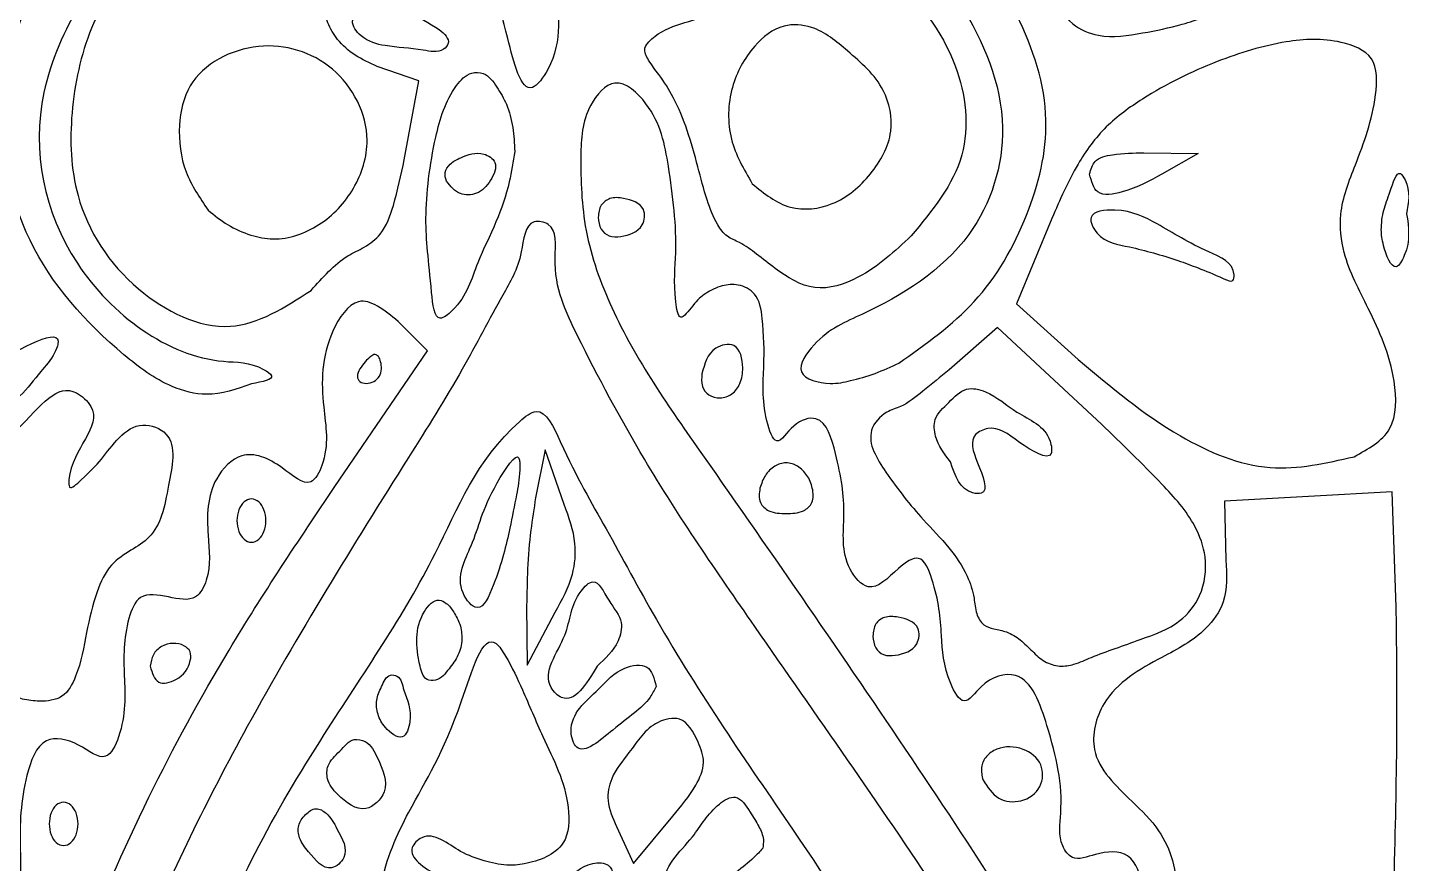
# Model space of a CAD drawing. Extents: x 1 to 188, y -1 to 173.
# Drawn here: x 88.07 to 113.23, y 60.25 to 75.57 of the extents above; entities that cross this region are included whole.
import ezdxf

# ---------------------------------------------------------------- set-up
doc = ezdxf.new("R2010")
doc.units = 0
doc.layers.get('0').update_dxf_attribs({"linetype": 'CONTINUOUS'})

msp = doc.modelspace()

# ---------------------------------------------------------------- linework, layer by layer
at = {"color": 7}
for p, q in [((95.611865, 75.53244), (95.611865, 75.53244)), ((95.235152, 74.593701), (94.474173, 74.858981)), ((94.969687, 73.144586), (95.235152, 74.593701)), ((96.993231, 73.300622), (96.993231, 73.300622)), ((108.510303, 73.274097), (109.50249, 73.264731)), ((109.50249, 73.264731), (108.841032, 72.886599)), ((95.743001, 72.756167), (95.743001, 72.756175)), ((101.341415, 72.708995), (101.341415, 72.708995)), ((107.518115, 72.886599), (107.518115, 72.886599)), ((91.378532, 72.225141), (91.378532, 72.225141)), ((98.522282, 72.092849), (98.522282, 72.092849)), ((106.828069, 72.073095), (106.181274, 70.505349)), ((104.251289, 71.752174), (104.251289, 71.752174)), ((109.50249, 71.165839), (109.50249, 71.165839)), ((93.265585, 70.754293), (93.265585, 70.75428)), ((106.181274, 70.505349), (107.310343, 69.486764)), ((95.396825, 69.647356), (94.857313, 70.186868)), ((105.831788, 70.07652), (104.945953, 69.298746)), ((107.733285, 68.302492), (105.831788, 70.07652)), ((93.700275, 67.16249), (95.396825, 69.647356)), ((94.156657, 69.314724), (94.156657, 69.314724)), ((100.421112, 69.226652), (100.421112, 69.226652)), ((104.025525, 69.421878), (104.025525, 69.421875)), ((92.172282, 69.042846), (92.172282, 69.042846)), ((97.551587, 67.834685), (97.375477, 66.954133)), ((97.898921, 66.831438), (97.551587, 67.834685)), ((112.359517, 67.706925), (112.359517, 67.706925)), ((104.969844, 67.610807), (104.969844, 67.610802)), ((101.483067, 67.131912), (101.483067, 67.131912)), ((111.522618, 66.978382), (109.989123, 66.890998)), ((113.056114, 67.065766), (111.522618, 66.978382)), ((113.131386, 64.949099), (113.056114, 67.065766)), ((97.898924, 66.831438), (97.898921, 66.831438)), ((109.989123, 66.890998), (110.010395, 65.810969)), ((91.907699, 66.536599), (91.907699, 66.536599)), ((96.904733, 66.397135), (96.904733, 66.397135)), ((97.21106, 64.982172), (97.222755, 63.890766)), ((97.222755, 63.890766), (97.734506, 64.859477)), ((89.151375, 64.486078), (89.151375, 64.486078)), ((95.990156, 64.637542), (95.990156, 64.637542)), ((103.549365, 64.419932), (103.549365, 64.419932)), ((108.444157, 64.358041), (108.444157, 64.358041)), ((90.320199, 63.868718), (90.320199, 63.868718)), ((98.504454, 63.87179), (98.504454, 63.87179)), ((94.961131, 63.429057), (94.961131, 63.429057)), ((99.580615, 63.496293), (99.580615, 63.496293)), ((100.352415, 62.476568), (100.352416, 62.476568)), ((94.480711, 62.189259), (94.480711, 62.189259)), ((105.566509, 61.784114), (105.566509, 61.784114)), ((88.468115, 60.980349), (88.468115, 60.980349)), ((93.735985, 60.892521), (93.735985, 60.892521)), ((98.857962, 60.929967), (99.16587, 60.254184)), ((99.16587, 60.254184), (99.88977, 61.121298)), ((101.533526, 60.532566), (101.533526, 60.532566))]:
    msp.add_line(p, q, dxfattribs=at)
for points, knots in [([(106.549788, 80.085618), (106.4619, 79.85395), (106.34399, 79.543144), (106.657577, 79.077951), (107.25056, 79.450369), (107.710206, 79.775482), (108.338049, 79.405511), (107.444315, 79.069022), (107.017722, 78.779721), (106.405146, 78.627416), (105.878492, 78.656713), (105.210238, 78.82995), (105.102977, 78.070181), (105.627436, 77.721967), (106.053281, 77.244413), (106.421413, 76.77413), (106.805297, 76.228502), (107.098359, 75.63616), (107.772885, 75.347529), (108.471126, 75.462607), (109.251549, 75.619707), (109.996414, 75.89889), (110.467283, 76.166452), (110.693044, 76.294737)], [0, 0, 0, 0, 0.693705, 0.930677, 1.449038, 2.338732, 2.531787, 3.254769, 3.910674, 4.47594, 4.993339, 5.628298, 6.014675, 6.818929, 7.326236, 7.963775, 8.59703, 9.346355, 9.85939, 10.671452, 11.414709, 12.26006, 13.038683, 13.038683, 13.038683, 13.038683]), ([(92.172282, 69.042846), (92.371725, 69.078139), (92.664397, 69.129929), (92.194339, 69.452738), (90.877227, 69.369062), (88.590484, 71.055504), (87.910637, 74.514789), (89.718058, 77.144665), (90.860071, 77.979901), (91.781282, 78.694599), (91.050972, 78.861707), (90.335672, 78.642952), (89.332546, 77.910592), (88.181911, 76.539387), (87.406168, 74.305808), (87.902601, 71.529822), (89.383647, 69.894082), (90.5653, 69.003741), (91.420044, 68.775757), (91.900796, 68.946452), (92.172282, 69.042846)], [0, 0, 0, 0, 0.395619, 0.580551, 1.33105, 4.553147, 7.738607, 11.189293, 12.728775, 13.197396, 13.502994, 14.404362, 15.622317, 17.075649, 19.771285, 22.407314, 25.118856, 26.172913, 26.82279, 27.665896, 27.665896, 27.665896, 27.665896]), ([(97.709934, 76.370696), (97.70077, 76.78901), (97.686275, 77.450601), (97.59936, 78.311501), (96.982168, 78.719072), (96.305227, 78.026326), (96.472439, 76.754154), (96.756077, 75.858897), (97.15837, 74.156434), (97.908795, 75.197651), (97.79726, 75.855579), (97.709934, 76.370696)], [0, 0, 0, 0, 1.273411, 2.01398, 2.458254, 3.142936, 4.282166, 5.97677, 6.98208, 7.417721, 8.989077, 8.989077, 8.989077, 8.989077]), ([(104.025525, 69.421875), (104.515715, 69.76783), (105.516615, 70.474224), (106.432155, 72.075536), (106.897314, 73.946713), (106.251272, 75.896163), (105.152316, 77.41322), (104.187769, 78.388995), (103.243356, 78.280671), (103.410363, 77.790841), (103.824939, 77.610486), (104.267897, 77.182409), (104.70383, 76.652123), (105.463748, 75.585031), (106.19308, 73.872227), (105.453743, 71.503677), (103.749747, 70.454038), (102.594603, 69.995241), (102.045479, 69.187355), (102.732631, 69.009698), (103.165773, 69.103381), (103.598172, 69.223227), (103.882873, 69.355567), (104.025525, 69.421878)], [0, 0, 0, 0, 1.780089, 3.634696, 5.40572, 7.40098, 9.528567, 11.05087, 11.404139, 11.679735, 12.25387, 12.763, 13.500757, 14.315708, 16.706727, 18.759258, 21.192661, 22.242072, 22.788578, 23.356286, 23.730835, 24.201679, 24.674528, 24.674528, 24.674528, 24.674528]), ([(104.251289, 71.752174), (104.638473, 72.218012), (105.387899, 73.119677), (105.171871, 75.07854), (104.079414, 76.430352), (103.094178, 77.300949), (101.988614, 77.684905), (101.655514, 76.907732), (101.302124, 76.263027), (100.507884, 75.674074), (99.681363, 75.614904), (99.33642, 75.168173), (99.458179, 74.930773), (99.666445, 74.671589), (99.93571, 74.247789), (100.165472, 73.677695), (100.341063, 73.039881), (100.49357, 72.451427), (100.655976, 72.014159), (100.864192, 71.729211), (101.153675, 71.62533), (101.436041, 71.410278), (101.849475, 71.07735), (102.471816, 70.681751), (103.45476, 71.006132), (103.951573, 71.471455), (104.251289, 71.752174)], [0, 0, 0, 0, 1.748157, 3.383694, 5.423569, 6.747637, 7.564322, 8.247686, 8.890965, 9.848799, 11.053076, 11.190129, 11.415382, 11.743105, 12.23522, 12.893409, 13.586088, 14.217741, 14.714898, 14.986947, 15.235579, 15.614258, 16.043587, 16.850786, 17.662649, 18.897215, 18.897215, 18.897215, 18.897215]), ([(94.474173, 74.858981), (94.33654, 74.921597), (94.067265, 75.044105), (93.746661, 75.317314), (93.56928, 75.635491), (93.492728, 75.910154), (93.390852, 76.11348), (93.216587, 76.21059), (92.973141, 76.299672), (92.662361, 76.54721), (92.155192, 76.944397), (91.584789, 77.489254), (90.61173, 77.459726), (89.843127, 76.686745), (89.149077, 75.54548), (88.824926, 74.03899), (88.889471, 72.281011), (89.901126, 70.716218), (91.760136, 69.783682), (92.782965, 70.443132), (93.265585, 70.754293)], [0, 0, 0, 0, 0.452545, 0.885395, 1.23754, 1.523811, 1.750042, 1.887392, 2.109097, 2.528254, 3.05927, 4.068293, 4.762335, 5.731514, 7.167837, 8.761975, 10.281212, 12.320125, 14.1321, 15.750911, 15.750911, 15.750911, 15.750911]), ([(95.611865, 75.53244), (95.425182, 75.650806), (95.041887, 75.893831), (94.486875, 76.012746), (93.911224, 75.739747), (94.213287, 75.330248), (94.691282, 75.203181), (95.190563, 75.197333), (95.631279, 75.086868), (95.841902, 75.330858), (95.704887, 75.450925), (95.611865, 75.53244)], [0, 0, 0, 0, 0.653481, 1.341717, 1.746575, 2.055408, 2.532328, 3.230633, 3.604943, 3.746196, 4.044862, 4.044862, 4.044862, 4.044862]), ([(101.341415, 72.708995), (101.188212, 72.97231), (100.87376, 73.512767), (100.902107, 74.470016), (101.299134, 75.200061), (101.852238, 75.657229), (102.545761, 75.601026), (103.133792, 75.101636), (103.783919, 74.537011), (103.97269, 73.61518), (103.536769, 72.848561), (102.887034, 72.283489), (101.984972, 72.180372), (101.56021, 72.529275), (101.341415, 72.708995)], [0, 0, 0, 0, 0.901169, 1.849662, 2.706186, 3.358964, 3.858116, 4.64679, 5.623, 6.38339, 7.247722, 8.133386, 8.904164, 9.722944, 9.722944, 9.722944, 9.722944]), ([(91.378532, 72.225141), (91.22593, 72.450626), (90.90998, 72.917475), (90.804736, 73.741333), (91.034483, 74.776992), (92.292422, 75.427193), (93.784997, 74.967333), (94.444643, 73.681987), (94.097743, 72.58521), (93.464557, 71.909447), (92.722868, 71.638557), (92.140773, 71.759948), (91.730558, 71.936699), (91.49394, 72.130578), (91.378532, 72.225141)], [0, 0, 0, 0, 0.807103, 1.671039, 2.417479, 3.85898, 5.275811, 6.72273, 7.640057, 8.557702, 9.436178, 9.848303, 10.316389, 10.762067, 10.762067, 10.762067, 10.762067]), ([(112.359517, 67.706925), (112.61876, 67.849347), (113.15446, 68.143647), (113.129971, 69.319327), (112.6823, 70.334953), (112.161851, 71.295069), (112.059072, 72.236328), (112.440727, 73.185805), (112.763686, 74.062384), (112.803446, 75.06725), (111.981852, 75.388144), (111.015342, 75.337487), (109.770421, 74.954153), (108.670461, 74.409396), (107.788018, 73.777351), (107.232187, 73.011484), (106.973591, 72.411007), (106.828069, 72.073095)], [0, 0, 0, 0, 0.824817, 1.704401, 3.117691, 4.233225, 4.933082, 5.880308, 7.213802, 7.881439, 8.508589, 9.515461, 10.82768, 12.357593, 13.195843, 14.052452, 15.154877, 15.154877, 15.154877, 15.154877]), ([(96.993231, 73.300622), (96.986177, 73.447388), (96.972101, 73.740278), (96.864397, 74.147706), (96.676882, 74.474462), (96.47992, 74.747086), (96.140987, 74.758284), (95.752236, 74.335269), (95.480963, 73.426865), (95.309806, 72.041906), (95.434623, 71.190465), (95.524316, 70.112247), (96.104706, 70.577329), (96.259662, 71.208955), (96.661863, 71.988914), (96.895714, 72.671549), (96.964236, 73.113577), (96.993231, 73.300622)], [0, 0, 0, 0, 0.440947, 0.879963, 1.239133, 1.592382, 1.803424, 2.16133, 3.182882, 4.67878, 6.039126, 6.537986, 6.798462, 7.78972, 8.61055, 9.383205, 9.949991, 9.949991, 9.949991, 9.949991]), ([(112.520402, 48.659513), (112.58294, 49.194016), (112.691573, 50.122486), (112.584408, 51.006489), (112.805008, 51.840181), (112.480358, 51.852183), (112.306772, 51.683484), (112.14495, 51.491739), (111.803997, 51.090547), (111.746592, 52.159956), (111.761023, 52.954561), (111.728793, 54.03817), (111.707063, 54.93442), (111.248866, 55.050103), (110.97114, 55.001335), (110.760546, 54.903356), (110.680184, 54.730773), (110.695423, 54.602263), (110.617281, 54.506431), (110.455537, 54.611834), (110.462974, 54.981482), (110.359449, 55.540303), (110.316296, 56.516022), (110.406999, 57.33654), (109.911138, 58.385876), (109.411273, 57.785049), (109.127492, 57.451755), (108.934749, 57.272695), (108.703956, 57.078786), (108.622753, 57.458182), (108.590871, 57.826856), (108.562475, 58.701987), (108.606453, 59.520352), (108.315745, 60.508135), (107.67648, 60.470198), (107.222372, 60.269426), (106.92661, 60.677294), (107.066203, 61.537081), (106.841533, 62.516056), (106.3779, 63.876756), (105.574994, 63.630686), (105.219372, 63.075938), (104.839892, 63.763304), (104.808416, 64.476311), (104.747791, 65.209979), (104.433817, 65.982357), (103.933083, 65.609404), (103.515124, 65.144644), (102.939428, 65.811772), (103.074042, 66.709318), (102.935812, 67.557603), (102.658573, 68.522573), (102.080687, 68.335126), (101.773023, 67.814352), (101.497955, 68.664595), (101.570532, 69.301808), (101.552816, 70.096993), (101.462058, 70.690482), (101.100734, 70.881142), (100.776181, 70.851215), (100.474949, 70.707067), (100.271085, 70.516937), (100.000612, 70.129798), (99.886872, 70.851587), (99.99395, 71.598735), (99.838983, 72.938261), (99.627175, 74.023832), (98.83827, 74.747639), (98.229774, 74.039499), (98.185706, 73.084264), (98.235711, 71.798883), (98.923652, 69.886751), (101.127157, 66.756967), (104.238813, 62.257993), (107.702311, 56.945846), (110.28887, 51.819593), (111.455695, 48.30164), (111.941111, 46.270516), (112.030211, 45.868777), (112.22422, 45.404032), (112.246354, 46.471783), (112.398939, 47.154136), (112.475845, 48.107295), (112.520402, 48.659516)], [0, 0, 0, 0, 1.548291, 2.689488, 3.180953, 3.308238, 3.537685, 3.854744, 4.181499, 4.624377, 5.930758, 7.284689, 7.870314, 8.24048, 8.510359, 8.730448, 8.902011, 9.037913, 9.116329, 9.202268, 9.509581, 10.139479, 10.961224, 12.350371, 12.900175, 13.571083, 13.970927, 14.284598, 14.45074, 14.645614, 15.116458, 15.772264, 17.128732, 17.789202, 18.381071, 18.805371, 19.080759, 19.680533, 21.305553, 22.388001, 23.04782, 23.453779, 23.854658, 24.753743, 25.797806, 26.25161, 26.661842, 27.310999, 27.777625, 28.770845, 29.909051, 30.640078, 31.066593, 31.479055, 31.893388, 32.90155, 33.770719, 34.235545, 34.578994, 34.870289, 35.197918, 35.528113, 35.832764, 36.126738, 37.025263, 38.615452, 39.832887, 40.515023, 41.113769, 42.061034, 43.428579, 44.920889, 48.083891, 54.847692, 61.363062, 67.113519, 71.926191, 72.657774, 73.16677, 73.346355, 73.801147, 74.919098, 76.458877, 76.458877, 76.458877, 76.458877]), ([(95.743001, 72.756175), (95.726834, 72.809186), (95.692261, 72.922552), (95.815922, 73.0925), (96.057831, 73.21941), (96.367141, 73.322219), (96.710345, 73.096852), (96.5566, 72.7448), (96.333351, 72.503344), (95.956984, 72.487132), (95.818091, 72.661758), (95.743001, 72.756167)], [0, 0, 0, 0, 0.158502, 0.338963, 0.564283, 0.990194, 1.246445, 1.581589, 1.934062, 2.225607, 2.568733, 2.568733, 2.568733, 2.568733]), ([(107.518115, 72.886599), (107.541721, 72.971779), (107.597911, 73.174534), (108.028585, 73.267895), (108.324942, 73.271711), (108.510303, 73.274097)], [0, 0, 0, 0, 0.248888, 0.592431, 1.166129, 1.166129, 1.166129, 1.166129]), ([(93.265585, 70.75428), (93.369494, 70.871464), (93.572992, 71.100963), (93.894379, 71.384631), (94.253884, 71.539201), (94.609029, 71.810092), (94.811431, 72.403518), (94.910494, 72.867401), (94.969687, 73.144586)], [0, 0, 0, 0, 0.470715, 0.921869, 1.266758, 1.64261, 2.220082, 3.077436, 3.077436, 3.077436, 3.077436]), ([(108.841032, 72.886599), (108.621323, 72.762563), (108.278862, 72.569227), (107.626225, 72.456032), (107.551576, 72.753334), (107.518115, 72.886599)], [0, 0, 0, 0, 0.797105, 1.242447, 1.604246, 1.604246, 1.604246, 1.604246]), ([(113.321042, 72.158995), (113.358376, 72.359929), (113.404326, 72.607234), (113.155889, 73.01328), (113.014049, 72.51173), (112.891765, 72.247611), (112.844997, 71.874481), (112.888435, 71.559441), (113.085287, 71.027978), (113.410473, 71.594841), (113.359473, 71.916558), (113.321042, 72.158995)], [0, 0, 0, 0, 0.620177, 0.763302, 1.136806, 1.505658, 1.864826, 2.154597, 2.60856, 2.859868, 3.628349, 3.628349, 3.628349, 3.628349]), ([(98.522282, 72.092849), (98.529558, 72.172751), (98.543094, 72.321407), (98.749771, 72.466895), (99.034874, 72.444709), (99.40255, 72.322434), (99.35578, 71.856117), (99.010308, 71.738343), (98.72157, 71.726394), (98.54501, 71.876709), (98.530234, 72.017224), (98.522282, 72.092849)], [0, 0, 0, 0, 0.230182, 0.428248, 0.677047, 1.091518, 1.377274, 1.822724, 2.03612, 2.226038, 2.447379, 2.447379, 2.447379, 2.447379]), ([(109.50249, 71.165839), (109.380983, 71.21274), (109.112664, 71.31631), (108.69075, 71.440356), (108.190594, 71.573282), (107.707516, 71.636081), (107.43248, 72.188776), (108.18391, 72.276058), (108.830014, 71.945882), (109.503208, 71.515465), (110.191101, 71.259349), (110.155049, 70.883103), (109.825864, 71.039111), (109.640975, 71.111568), (109.50249, 71.165839)], [0, 0, 0, 0, 0.39074, 0.862853, 1.315412, 1.955216, 2.263264, 2.720101, 3.533489, 4.611431, 5.235562, 5.340758, 5.512198, 6.023829, 6.023829, 6.023829, 6.023829]), ([(111.478102, 45.171521), (111.206952, 46.14725), (110.676242, 48.057001), (109.549877, 50.962094), (108.226836, 53.78425), (106.677284, 56.786287), (104.365672, 60.335213), (101.817844, 63.973413), (99.510162, 67.30538), (98.281941, 69.614866), (97.634844, 70.962843), (97.795168, 71.959948), (97.176982, 72.076859), (97.139653, 71.29032), (96.666533, 70.498106), (95.990104, 69.187248), (94.367062, 66.617528), (92.211996, 63.147463), (90.076659, 58.814408), (88.759807, 55.040283), (88.05527, 51.582786), (87.500911, 48.06322), (87.621571, 46.296467), (87.19146, 43.423231), (88.205403, 44.312426), (87.790778, 46.892598), (89.129023, 50.837116), (90.344893, 55.835306), (91.830396, 59.867661), (93.716113, 63.015736), (95.530854, 65.605327), (96.309977, 67.734581), (97.506372, 68.703419), (98.04095, 67.475575), (98.655, 66.422333), (99.651367, 64.565667), (100.789767, 62.754135), (102.981115, 59.59438), (105.884497, 55.027461), (108.931521, 49.006882), (110.34323, 44.811615), (111.001164, 42.856391)], [0, 0, 0, 0, 3.03653, 5.943263, 9.333277, 12.385944, 16.068269, 22.028399, 25.69834, 28.265374, 29.753952, 30.378631, 30.641718, 31.238953, 32.102069, 33.645035, 35.539892, 41.284487, 45.840621, 50.047302, 53.139021, 56.677575, 59.734316, 61.094283, 61.411105, 63.118362, 68.274592, 73.923914, 78.549158, 81.067914, 84.954895, 87.828829, 88.178014, 88.887224, 90.69235, 92.592621, 94.927712, 97.196097, 104.091875, 111.176005, 117.359399, 117.359399, 117.359399, 117.359399]), ([(94.857313, 70.186868), (94.605011, 70.393278), (94.12852, 70.783099), (93.449722, 69.76458), (93.445731, 68.721173), (93.62134, 67.810776), (93.233159, 67.073811), (92.673953, 67.604836), (92.018296, 67.879175), (91.359877, 67.202478), (91.351193, 66.333873), (91.45085, 65.604948), (91.155361, 65.029333), (90.649432, 65.1424), (90.105034, 65.237531), (89.824711, 64.517317), (89.836369, 63.663071), (89.888254, 62.849954), (89.511357, 62.048707), (89.001315, 62.493453), (88.308039, 62.630668), (87.947267, 61.627982), (87.923547, 60.638198), (87.968648, 59.757407), (87.819371, 59.017984), (87.346014, 59.064197), (86.984493, 59.103582), (86.701405, 58.812117), (86.659123, 58.413075), (86.65226, 57.967069), (86.727824, 57.532222), (86.870131, 57.130562), (87.074093, 56.810077), (87.002487, 56.422283), (86.664663, 56.213436), (86.322278, 55.814211), (86.242191, 55.014647), (86.269563, 53.993634), (86.226549, 53.137682), (86.274629, 52.337397), (85.90125, 52.271987), (85.68663, 52.409683), (85.547085, 52.186847), (85.680781, 51.894955), (85.778803, 51.413244), (85.943201, 50.70488), (86.19202, 49.983289), (86.166318, 48.712494), (87.104026, 49.178149), (86.97365, 49.777707), (86.867746, 50.264724)], [0, 0, 0, 0, 0.807763, 1.525517, 2.920947, 3.996058, 4.35706, 4.940867, 5.70992, 6.330783, 7.376721, 8.203297, 8.56423, 9.063413, 9.571287, 10.009097, 11.063999, 12.185501, 12.614302, 13.152422, 13.741506, 14.46812, 15.789228, 16.834027, 17.272778, 17.676334, 18.046922, 18.334785, 18.776749, 19.213935, 19.679943, 20.087012, 20.495638, 20.775617, 21.160685, 21.63212, 22.307084, 23.488382, 24.645366, 25.159248, 25.410479, 25.633365, 25.770433, 26.054843, 26.532785, 27.28246, 28.1417, 29.227341, 29.51681, 30.769486, 30.769486, 30.769486, 30.769486]), ([(89.151375, 64.486078), (89.20661, 64.736718), (89.301419, 65.16693), (89.553759, 65.727869), (89.955427, 65.991898), (90.338722, 66.215053), (90.569694, 66.666356), (90.656717, 67.277797), (90.862113, 68.091084), (89.963744, 68.440517), (89.49315, 67.699404), (89.180069, 67.402539), (88.822266, 67.061781), (88.833972, 67.837377), (89.589459, 68.346551), (88.688363, 69.175937), (88.185954, 68.428389), (87.200725, 67.585299), (87.30685, 68.374232), (87.866389, 68.679264), (88.277249, 69.233098), (88.535313, 69.515424), (88.804437, 70.175151), (86.565346, 68.935651), (85.68878, 68.104556), (84.372551, 66.81894), (83.894394, 65.67637), (84.469062, 65.015154), (85.243493, 65.106342), (85.970033, 65.054473), (86.569776, 64.835287), (87.008431, 64.470142), (87.33337, 64.091158), (87.581937, 63.790872), (87.657456, 63.531016), (87.758956, 63.328106), (88.007833, 63.252923), (88.318942, 63.214795), (88.752346, 63.259843), (89.034048, 63.80801), (89.105161, 64.218992), (89.151375, 64.486078)], [0, 0, 0, 0, 0.774072, 1.328663, 1.774968, 2.188067, 2.641243, 3.210905, 4.149307, 4.605445, 5.587603, 6.120876, 6.368476, 6.508661, 7.90813, 8.267184, 9.559183, 10.28012, 10.488297, 11.513713, 12.102286, 12.525768, 12.700231, 13.999743, 16.399995, 18.363702, 19.176636, 19.707012, 20.648648, 21.329397, 21.912749, 22.524898, 23.015054, 23.421401, 23.666458, 23.829444, 24.0724, 24.385546, 24.805484, 25.250386, 26.076174, 26.076174, 26.076174, 26.076174]), ([(100.421112, 69.226652), (100.469174, 69.409852), (100.547582, 69.708725), (101.093465, 69.827189), (101.193356, 69.369536), (101.140542, 69.06203), (100.989011, 68.83641), (100.757388, 68.765368), (100.538359, 68.816257), (100.399284, 69.00295), (100.413418, 69.147796), (100.421112, 69.226652)], [0, 0, 0, 0, 0.529993, 0.864632, 1.302472, 1.594739, 1.836815, 2.065042, 2.279094, 2.472026, 2.702576, 2.702576, 2.702576, 2.702576]), ([(94.156657, 69.314724), (94.188218, 69.360923), (94.24616, 69.445738), (94.337041, 69.532158), (94.430828, 69.597331), (94.512352, 69.537752), (94.542468, 69.438589), (94.563202, 69.313714), (94.527114, 69.174457), (94.417163, 69.07443), (94.283255, 69.039885), (94.147168, 69.065651), (94.093772, 69.196519), (94.133709, 69.271588), (94.156657, 69.314724)], [0, 0, 0, 0, 0.165636, 0.304086, 0.392994, 0.462049, 0.565935, 0.700162, 0.838855, 0.977306, 1.123026, 1.247167, 1.351053, 1.49139, 1.49139, 1.49139, 1.49139]), ([(107.310343, 69.486764), (107.902795, 68.986979), (108.93867, 68.113127), (110.75275, 67.338209), (111.846136, 67.589116), (112.359517, 67.706925)], [0, 0, 0, 0, 2.333492, 4.080006, 5.6259, 5.6259, 5.6259, 5.6259]), ([(104.945953, 69.298746), (104.786309, 69.168906), (104.499016, 68.935245), (104.132679, 68.635673), (103.746465, 68.527726), (103.361217, 68.088712), (103.858029, 67.290473), (104.365959, 66.652097), (104.940073, 66.069769), (105.268486, 65.589335), (105.40982, 65.162482), (105.425306, 64.845119), (105.554654, 64.61524), (105.778452, 64.542845), (106.018414, 64.507868), (106.260325, 64.35537), (106.465899, 64.143461), (106.683501, 63.941339), (106.961821, 63.850349), (107.261051, 63.900763), (107.585291, 64.052469), (107.993661, 64.194376), (108.291826, 64.302699), (108.444157, 64.358041)], [0, 0, 0, 0, 0.620506, 1.11666, 1.388457, 1.819075, 2.629093, 3.73813, 4.434615, 5.048915, 5.472195, 5.760676, 6.001948, 6.201147, 6.437967, 6.730408, 7.032429, 7.328368, 7.611087, 7.873712, 8.217798, 8.683348, 9.169637, 9.169637, 9.169637, 9.169637]), ([(104.969844, 67.610802), (104.859928, 67.757362), (104.688357, 67.986131), (104.648606, 68.441964), (104.947448, 68.695342), (105.225276, 69.007349), (105.748424, 68.883079), (106.182618, 68.467118), (106.775341, 68.251), (106.868895, 67.5573), (106.148129, 68.007094), (105.80412, 68.309283), (105.292159, 68.085768), (105.445789, 67.614313), (105.71181, 67.011311), (105.158323, 67.050314), (105.054907, 67.357849), (104.969844, 67.610807)], [0, 0, 0, 0, 0.544746, 0.85031, 1.251589, 1.654684, 2.00677, 2.689989, 3.49551, 3.727156, 4.340427, 4.972284, 5.225051, 5.743387, 6.302952, 6.454015, 7.154187, 7.154187, 7.154187, 7.154187]), ([(108.444157, 64.358041), (108.70251, 64.448202), (109.148183, 64.603734), (109.60479, 65.179269), (109.687212, 65.83698), (109.42557, 66.571603), (108.714519, 67.356393), (108.105825, 67.943291), (107.733285, 68.302492)], [0, 0, 0, 0, 0.804683, 1.388126, 2.103217, 2.689088, 3.676487, 5.234147, 5.234147, 5.234147, 5.234147]), ([(96.904733, 66.397135), (96.946562, 66.605218), (97.019665, 66.968879), (97.086526, 67.35044), (97.090987, 67.899288), (96.391852, 66.837127), (96.327865, 66.249946), (95.842589, 65.390669), (96.360319, 64.77064), (96.729859, 65.629476), (96.833544, 66.08463), (96.904733, 66.397135)], [0, 0, 0, 0, 0.621339, 1.085897, 1.298352, 1.901454, 3.146655, 4.025087, 4.399425, 4.898983, 5.99338, 5.99338, 5.99338, 5.99338]), ([(101.483067, 67.131912), (101.509622, 67.213145), (101.561281, 67.371181), (101.737604, 67.541961), (101.961688, 67.620093), (102.186871, 67.542328), (102.359498, 67.369504), (102.453718, 67.135038), (102.476116, 66.867928), (102.254611, 66.669964), (101.961547, 66.668416), (101.67019, 66.669413), (101.444911, 66.869462), (101.469535, 67.038834), (101.483067, 67.131912)], [0, 0, 0, 0, 0.253098, 0.492386, 0.710305, 0.928224, 1.167512, 1.42061, 1.685153, 1.901998, 2.220758, 2.539517, 2.756363, 3.020905, 3.020905, 3.020905, 3.020905]), ([(86.867746, 50.264724), (86.960831, 51.028705), (87.178608, 52.816069), (87.94911, 55.572394), (88.967919, 58.558937), (90.235377, 61.445814), (91.804095, 64.335501), (93.037261, 66.174011), (93.700275, 67.16249)], [0, 0, 0, 0, 2.306323, 5.395736, 8.559179, 11.771667, 14.840793, 18.40979, 18.40979, 18.40979, 18.40979]), ([(91.907699, 66.536599), (91.914386, 66.604628), (91.926714, 66.730035), (92.019968, 66.883979), (92.17215, 66.956069), (92.325173, 66.883979), (92.415216, 66.730035), (92.448609, 66.536599), (92.415216, 66.343163), (92.325173, 66.189219), (92.17215, 66.117129), (92.019968, 66.189219), (91.926714, 66.343163), (91.914386, 66.46857), (91.907699, 66.536599)], [0, 0, 0, 0, 0.203169, 0.37453, 0.518472, 0.662413, 0.833774, 1.036943, 1.240112, 1.411473, 1.555415, 1.699357, 1.870718, 2.073887, 2.073887, 2.073887, 2.073887]), ([(97.375477, 66.954133), (97.344092, 66.756745), (97.275486, 66.325274), (97.222705, 65.666199), (97.214865, 65.20571), (97.21106, 64.982172)], [0, 0, 0, 0, 0.599465, 1.310368, 1.981029, 1.981029, 1.981029, 1.981029]), ([(97.734506, 64.859477), (97.858533, 65.084426), (98.073767, 65.4748), (98.135415, 66.18344), (97.984739, 66.5963), (97.898924, 66.831438)], [0, 0, 0, 0, 0.763436, 1.324858, 2.067656, 2.067656, 2.067656, 2.067656]), ([(110.010395, 65.810969), (110.027339, 65.548131), (110.0572, 65.084903), (109.586148, 64.420689), (108.727598, 63.977521), (107.757307, 63.43074), (107.445729, 62.185513), (108.201838, 61.490172), (108.784838, 60.914142), (109.077626, 60.299822), (109.126913, 59.657581), (109.065144, 59.154652), (109.276426, 58.697293), (109.758148, 58.881023), (110.374545, 58.713214), (110.858909, 57.966254), (110.947968, 57.194843), (110.997213, 56.521285), (111.249145, 56.048749), (111.658287, 55.669694), (112.133152, 55.283153), (112.340481, 54.559967), (112.29814, 53.747658), (112.366252, 53.153397), (112.320361, 52.538786), (112.862543, 52.602874), (112.625206, 53.904872), (113.024872, 55.398129), (113.031554, 56.943875), (113.035453, 57.845807)], [0, 0, 0, 0, 0.765812, 1.349676, 2.309571, 3.665284, 4.52506, 5.6927, 6.423727, 7.020858, 7.682836, 8.309046, 8.596708, 8.940373, 9.597871, 10.413781, 11.414893, 11.922967, 12.421601, 12.971516, 13.599376, 14.204034, 15.150994, 15.929044, 16.311896, 16.468555, 17.280932, 19.146012, 21.758838, 21.758838, 21.758838, 21.758838]), ([(98.504454, 63.87179), (98.652126, 64.007728), (98.884368, 64.221515), (98.996213, 64.733282), (98.708919, 65.021575), (98.485428, 65.544989), (98.011473, 65.068038), (98.026068, 64.414267), (97.419701, 63.673175), (98.028153, 63.088442), (98.297701, 63.531754), (98.504454, 63.87179)], [0, 0, 0, 0, 0.595459, 0.936469, 1.407008, 1.852824, 2.126331, 2.990435, 3.979886, 4.244226, 5.114569, 5.114569, 5.114569, 5.114569]), ([(95.990156, 64.637542), (95.95486, 64.713878), (95.890112, 64.853912), (95.768445, 65.013109), (95.545734, 65.138709), (95.265046, 64.821383), (95.171272, 64.383653), (95.22778, 63.971202), (95.326441, 63.610732), (95.614591, 63.596102), (95.78838, 63.819954), (95.97031, 64.060599), (96.047373, 64.356282), (96.008677, 64.546497), (95.990156, 64.637542)], [0, 0, 0, 0, 0.251089, 0.460604, 0.602405, 0.945994, 1.444639, 1.970676, 2.244222, 2.399229, 2.723312, 3.019717, 3.320953, 3.59751, 3.59751, 3.59751, 3.59751]), ([(113.035448, 57.845807), (113.062631, 58.779686), (113.114565, 60.563911), (113.156227, 62.932063), (113.138568, 64.365925), (113.131386, 64.949099)], [0, 0, 0, 0, 2.802872, 5.355029, 7.104613, 7.104613, 7.104613, 7.104613]), ([(103.549365, 64.419932), (103.556641, 64.499834), (103.570177, 64.64849), (103.776855, 64.793978), (104.061957, 64.771792), (104.429633, 64.649517), (104.382863, 64.1832), (104.037391, 64.065426), (103.748653, 64.053478), (103.572094, 64.203792), (103.557318, 64.344307), (103.549365, 64.419932)], [0, 0, 0, 0, 0.230182, 0.428248, 0.677047, 1.091518, 1.377274, 1.822724, 2.03612, 2.226038, 2.447379, 2.447379, 2.447379, 2.447379]), ([(94.978969, 57.077745), (95.114138, 57.285137), (95.359956, 57.662301), (95.30145, 58.384818), (94.882448, 58.755587), (94.578958, 59.000673), (94.417373, 59.188642), (94.489099, 59.413079), (94.775589, 59.330334), (95.041141, 59.157342), (95.37139, 58.834678), (95.748035, 58.500482), (96.204372, 58.274248), (96.85487, 58.138326), (97.662447, 58.435364), (98.438204, 59.000109), (98.814479, 59.626147), (98.805022, 60.268941), (98.262803, 60.280151), (97.857321, 59.840202), (97.164834, 59.507521), (96.268041, 59.560895), (95.712225, 59.959619), (94.942014, 60.414322), (95.434044, 60.910877), (95.919826, 60.472103), (96.412098, 60.305147), (96.814448, 60.204873), (97.321564, 60.254454), (97.979698, 60.503512), (98.016297, 61.567209), (97.55651, 62.430727), (97.165801, 63.377307), (96.913009, 63.916115), (96.45429, 64.646687), (95.836753, 62.474342), (95.193161, 61.542643), (94.600067, 60.275868), (94.532085, 59.689075), (94.420521, 59.554932), (94.273527, 59.525972), (94.1266, 59.499525), (94.057934, 59.347568), (94.116174, 59.164593), (94.114888, 58.889837), (94.006619, 58.538596), (93.719866, 57.982755), (93.367647, 57.188207), (94.227357, 56.337718), (94.705943, 56.808928), (94.978969, 57.077745)], [0, 0, 0, 0, 0.727536, 1.323098, 1.986006, 2.309794, 2.531008, 2.66892, 2.877124, 3.234572, 3.695595, 4.227704, 4.747882, 5.204447, 6.182556, 7.209488, 8.00762, 8.428304, 8.714278, 9.356628, 10.173489, 10.960677, 11.838758, 12.527648, 12.776594, 13.531654, 13.992988, 14.419074, 14.737221, 15.541509, 16.200779, 17.581183, 18.518351, 19.204022, 19.4952, 20.723629, 22.979904, 24.407871, 24.579028, 24.736258, 24.887581, 25.023401, 25.156566, 25.324449, 25.586754, 25.970023, 26.408341, 27.503837, 28.22967, 29.19372, 29.19372, 29.19372, 29.19372]), ([(90.320199, 63.868718), (90.331834, 63.942339), (90.354795, 64.087614), (90.521408, 64.24872), (90.732988, 64.302801), (90.928452, 64.267605), (91.072454, 64.141322), (91.054266, 63.870192), (90.865717, 63.611164), (90.422772, 63.503611), (90.354668, 63.746023), (90.320199, 63.868718)], [0, 0, 0, 0, 0.218683, 0.431524, 0.650207, 0.851527, 1.011159, 1.169488, 1.606357, 1.926213, 2.254022, 2.254022, 2.254022, 2.254022]), ([(99.580615, 63.496293), (99.545562, 63.643569), (99.474576, 63.941809), (98.884535, 63.848589), (98.488249, 63.372092), (97.919708, 62.93468), (98.15185, 62.143921), (98.770326, 62.702833), (99.15282, 62.981156), (99.45379, 63.242838), (99.547393, 63.4299), (99.580615, 63.496293)], [0, 0, 0, 0, 0.394295, 0.798466, 1.41789, 2.338304, 2.645293, 3.376649, 3.886477, 4.290368, 4.512594, 4.512594, 4.512594, 4.512594]), ([(94.961131, 63.429057), (94.939919, 63.534221), (94.909699, 63.684047), (94.652099, 63.732364), (94.553224, 63.482316), (94.441092, 63.25803), (94.47861, 62.972189), (94.607589, 62.727669), (94.962812, 62.451921), (95.138225, 62.98382), (95.031175, 63.252956), (94.961131, 63.429057)], [0, 0, 0, 0, 0.285258, 0.406405, 0.670759, 0.934619, 1.193035, 1.471584, 1.825558, 2.135592, 2.722438, 2.722438, 2.722438, 2.722438]), ([(100.352416, 62.476568), (100.2601, 62.662034), (100.100683, 62.982311), (99.446697, 62.835143), (99.137831, 62.32485), (98.752378, 61.880524), (98.657452, 61.366411), (98.786439, 61.085648), (98.857962, 60.929967)], [0, 0, 0, 0, 0.544424, 0.940154, 1.70861, 2.283467, 2.68729, 3.189902, 3.189902, 3.189902, 3.189902]), ([(94.480711, 62.189259), (94.422527, 62.308414), (94.332893, 62.491978), (93.991154, 62.562847), (93.793632, 62.298064), (93.553507, 62.096535), (93.543182, 61.757729), (93.785919, 61.457438), (94.232872, 61.114004), (94.741844, 61.616081), (94.576928, 61.978066), (94.480711, 62.189259)], [0, 0, 0, 0, 0.375691, 0.57877, 0.918188, 1.2599, 1.49671, 1.838911, 2.415475, 2.867669, 3.501002, 3.501002, 3.501002, 3.501002]), ([(99.88977, 61.121298), (100.037261, 61.300237), (100.277204, 61.591341), (100.505006, 62.087911), (100.40081, 62.353305), (100.352415, 62.476568)], [0, 0, 0, 0, 0.703803, 1.144967, 1.527563, 1.527563, 1.527563, 1.527563]), ([(105.566509, 61.784114), (105.548229, 61.861387), (105.512782, 62.011232), (105.617009, 62.233211), (105.885504, 62.410229), (106.297942, 62.399871), (106.683975, 62.106094), (106.660228, 61.618998), (106.284601, 61.354077), (105.80905, 61.402115), (105.649723, 61.653053), (105.566509, 61.784114)], [0, 0, 0, 0, 0.232418, 0.450692, 0.684774, 1.163412, 1.592662, 1.991396, 2.423491, 2.828958, 3.272255, 3.272255, 3.272255, 3.272255]), ([(101.533526, 60.532566), (101.541296, 60.586307), (101.561286, 60.724555), (101.455713, 60.957075), (101.298176, 61.203234), (101.071179, 61.564004), (100.562994, 61.25219), (100.257893, 60.653024), (99.571786, 60.095958), (99.910142, 59.172987), (100.591575, 59.769546), (101.023291, 60.071425), (101.333243, 60.316752), (101.480096, 60.474992), (101.533526, 60.532566)], [0, 0, 0, 0, 0.160814, 0.413696, 0.723369, 1.106967, 1.423285, 2.202075, 3.271755, 3.668401, 4.518803, 5.021394, 5.434487, 5.670741, 5.670741, 5.670741, 5.670741]), ([(88.468115, 60.980349), (88.474803, 61.048378), (88.487131, 61.173785), (88.580385, 61.327729), (88.732567, 61.399819), (88.88559, 61.327729), (88.975633, 61.173785), (89.009026, 60.980349), (88.975633, 60.786913), (88.88559, 60.632969), (88.732567, 60.560879), (88.580385, 60.632969), (88.487131, 60.786913), (88.474803, 60.91232), (88.468115, 60.980349)], [0, 0, 0, 0, 0.203169, 0.37453, 0.518472, 0.662413, 0.833774, 1.036943, 1.240112, 1.411473, 1.555415, 1.699357, 1.870718, 2.073887, 2.073887, 2.073887, 2.073887]), ([(93.735985, 60.892521), (93.683694, 60.99389), (93.60034, 61.155475), (93.347912, 61.302635), (93.147653, 61.152772), (93.009643, 60.964313), (93.044615, 60.685197), (93.247273, 60.425216), (93.566568, 60.050738), (93.996525, 60.428183), (93.838938, 60.709037), (93.735985, 60.892521)], [0, 0, 0, 0, 0.342749, 0.546352, 0.76516, 1.004772, 1.228246, 1.536721, 2.047131, 2.336736, 2.882461, 2.882461, 2.882461, 2.882461])]:
    msp.add_open_spline(points, degree=3, knots=knots, dxfattribs=at)

doc.saveas('drawing.dxf')
